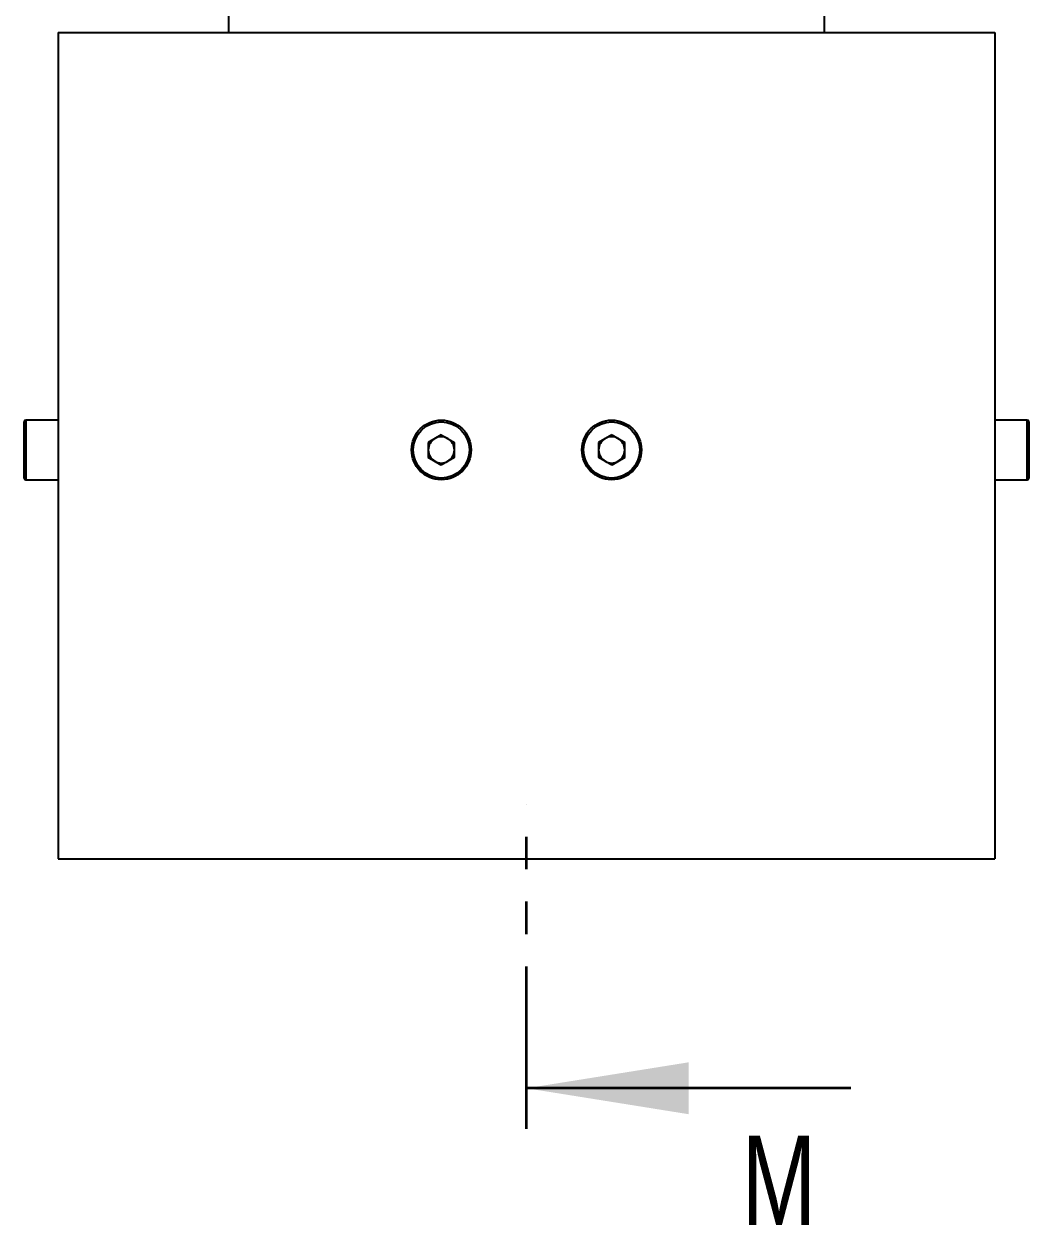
# Model space of a CAD drawing. Header units: millimetres. Extents: x -117 to 822, y -67 to 297.
# Drawn here: x 609.09 to 648.42, y 94.09 to 141.08 of the extents above; entities that cross this region are included whole.
import ezdxf

# ---------------------------------------------------------------- set-up
doc = ezdxf.new("R2010")
doc.units = ezdxf.units.MM
doc.linetypes.add('PHANTOM', pattern=[12.7, 6.35, -1.27, 1.27, -1.27, 1.27, -1.27])
doc.layers.add('NETMANH', color=7, linetype='Continuous')
doc.styles.add('SLDTEXTSTYLE3', font='TXT', dxfattribs={"width": 0.75})

msp = doc.modelspace()

# ---------------------------------------------------------------- linework, layer by layer
at = {"color": 7, "linetype": 'Continuous', "lineweight": 25}
for p, q in [((617.087, 141.4177), (617.087, 140.751)), ((640.4203, 140.751), (640.4203, 141.4177)), ((609.087, 123.3177), (609.087, 125.5177)), ((610.4203, 125.5843), (609.1537, 125.5843)), ((648.3537, 125.5843), (647.087, 125.5843)), ((648.4203, 125.5177), (648.4203, 123.3177)), ((625.4203, 125.0087), (624.9085, 124.7132)), ((625.4203, 125.0087), (625.9322, 124.7132)), ((632.087, 125.0087), (631.5752, 124.7132)), ((632.087, 125.0087), (632.5988, 124.7132)), ((624.9085, 124.7132), (624.9085, 124.1221)), ((625.9322, 124.1221), (625.9322, 124.7132)), ((631.5752, 124.7132), (631.5752, 124.1221)), ((632.5988, 124.1221), (632.5988, 124.7132)), ((625.4203, 123.8266), (624.9085, 124.1221)), ((625.9322, 124.1221), (625.4203, 123.8266)), ((632.087, 123.8266), (631.5752, 124.1221)), ((632.5988, 124.1221), (632.087, 123.8266)), ((609.1537, 123.251), (610.4203, 123.251)), ((647.087, 123.251), (648.3537, 123.251))]:
    msp.add_line(p, q, dxfattribs=at)
at = {"color": 8, "linetype": 'Continuous', "lineweight": 25}
for p, q in [((609.1537, 125.5843), (609.1537, 123.251)), ((648.3537, 123.251), (648.3537, 125.5843))]:
    msp.add_line(p, q, dxfattribs=at)
at = {"color": 7, "linetype": 'PHANTOM', "lineweight": 35}
msp.add_line((628.7537, 97.8539), (628.7537, 110.5602), dxfattribs=at)
at = {"color": 7, "linetype": 'Continuous', "lineweight": 35}
msp.add_line((641.4537, 99.4414), (628.7537, 99.4414), dxfattribs=at)
at = {"color": 7, "linetype": 'Continuous', "lineweight": 25}
for centre, radius in [((625.4203, 124.4177), 1.1667), ((625.4203, 124.4177), 1.1), ((632.087, 124.4177), 1.1667), ((632.087, 124.4177), 1.1)]:
    msp.add_circle(centre, radius, dxfattribs=at)
for centre, radius, start, end in [((609.1537, 125.5177), 0.0667, 90, 180), ((648.3537, 125.5177), 0.0667, 0, 90), ((625.4203, 124.4177), 0.5118, 120, 180), ((625.4203, 124.4177), 0.5118, 60, 120), ((625.4203, 124.4177), 0.5118, 360, 60), ((632.087, 124.4177), 0.5118, 120, 180), ((632.087, 124.4177), 0.5118, 60, 120), ((632.087, 124.4177), 0.5118, 360, 60), ((625.4203, 124.4177), 0.5118, 180, 240), ((625.4203, 124.4177), 0.5118, 300, 360), ((632.087, 124.4177), 0.5118, 180, 240), ((632.087, 124.4177), 0.5118, 300, 360), ((625.4203, 124.4177), 0.5118, 240, 300), ((632.087, 124.4177), 0.5118, 240, 300), ((609.1537, 123.3177), 0.0667, 180, 270), ((648.3537, 123.3177), 0.0667, 270, 360)]:
    msp.add_arc(centre, radius, start, end, dxfattribs=at)
at = {"color": 7, "linetype": 'Continuous', "lineweight": 35}
msp.add_solid([(628.7537, 99.4414), (635.1037, 98.4254), (635.1037, 100.4574)], dxfattribs=at)
at = {"layer": 'NETMANH', "linetype": 'Continuous', "lineweight": 25}
for p, q in [((610.4203, 140.751), (610.4203, 108.4177)), ((610.4203, 140.751), (647.087, 140.751)), ((647.087, 140.751), (647.087, 108.4177)), ((610.4203, 108.4177), (647.087, 108.4177))]:
    msp.add_line(p, q, dxfattribs=at)

# ---------------------------------------------------------------- texts
at = {"color": 7, "linetype": 'Continuous', "insert": (637.1696, 97.5914), "char_height": 3.5, "attachment_point": 1, "style": 'SLDTEXTSTYLE3'}
msp.add_mtext('M', dxfattribs=at)

doc.saveas('drawing.dxf')
